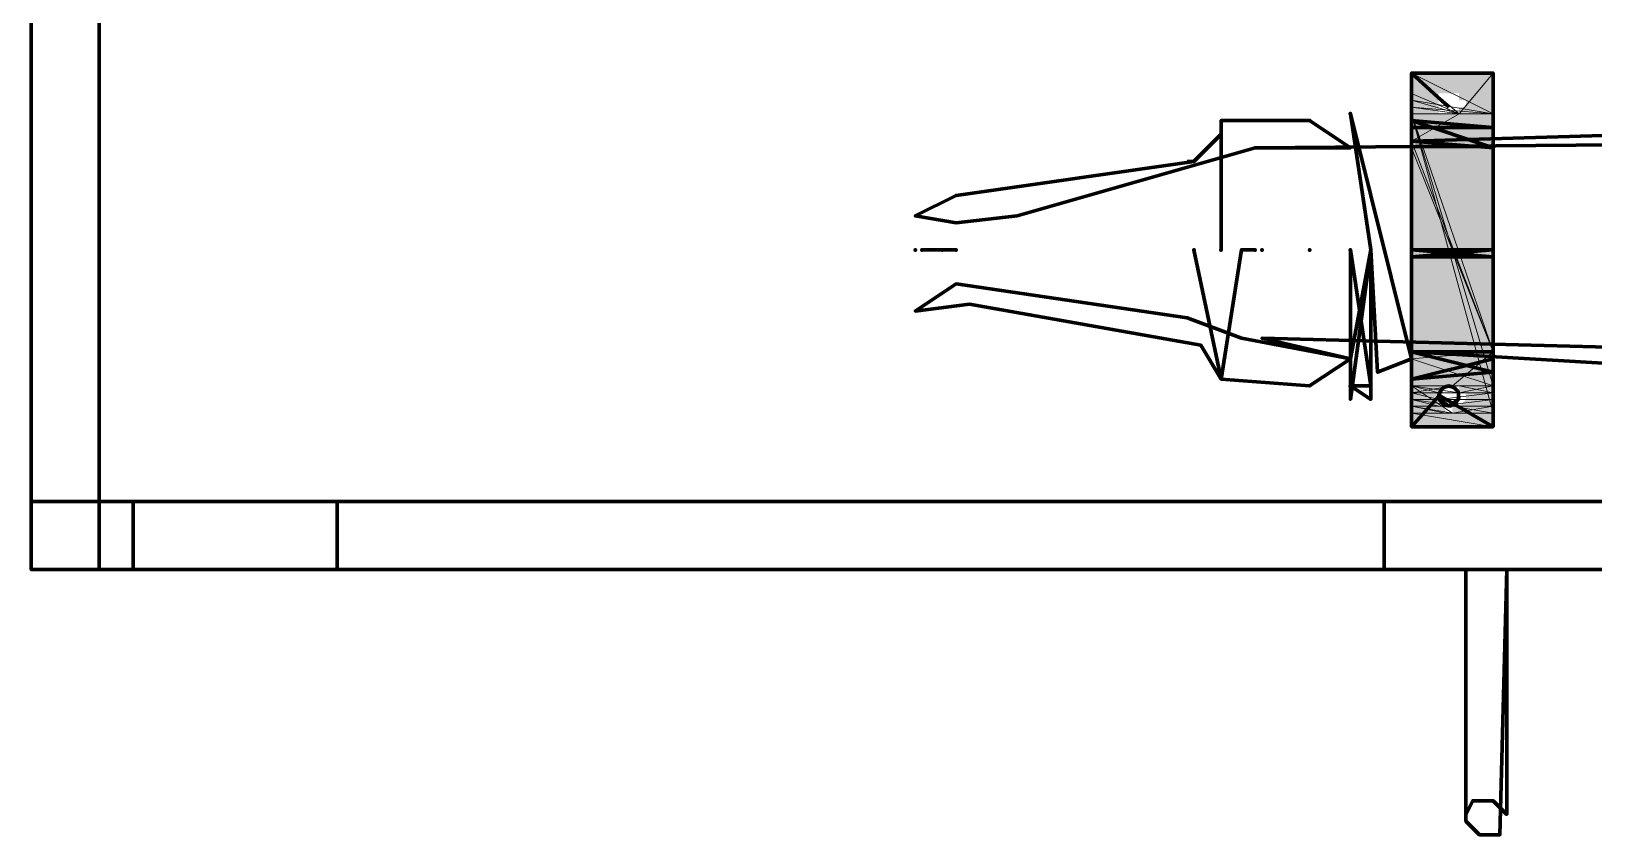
# Model space of a CAD drawing. Extents: x 0 to 1153, y 0 to 816.
# Drawn here: x 531.918 to 534.35, y 625.306 to 626.556 of the extents above; entities that cross this region are included whole.
import ezdxf

# ---------------------------------------------------------------- set-up
doc = ezdxf.new("R2010")
doc.units = 0
doc.header["$MEASUREMENT"] = 0
doc.layers.add('Hatch', color=7, linetype='Continuous')
doc.layers.add('PIPE', color=7, linetype='Continuous')

msp = doc.modelspace()

# ---------------------------------------------------------------- hatches: boundary and pattern name
at = {"layer": 'Hatch', "linetype": 'Continuous', "lineweight": 211}
for points in [[(534.1938, 626.491), (534.0668, 626.491), (534.0668, 626.4593), (534.1938, 626.4593)], [(534.1938, 626.3851), (534.0668, 626.3851), (534.0668, 626.3746), (534.1938, 626.3746)], [(534.1938, 626.3746), (534.0668, 626.3746), (534.0668, 626.0571), (534.1938, 626.0571)], [(534.1938, 626.2158), (534.0668, 626.2158), (534.0668, 626.2052), (534.1938, 626.2052)], [(534.1938, 626.0571), (534.0668, 626.0571), (534.0668, 626.0465), (534.1938, 626.0465)]]:
    msp.add_hatch(color=3, dxfattribs=at).paths.add_polyline_path(points, flags=0)
at = {"layer": 'Hatch', "linetype": 'Continuous', "lineweight": 0}
for points in [[(534.1091, 626.4593), (534.0668, 626.4593), (534.0668, 626.4487), (534.1091, 626.4487)], [(534.1938, 626.4593), (534.1408, 626.4593), (534.1408, 626.4487), (534.1938, 626.4487)], [(534.1091, 626.4487), (534.0668, 626.4487), (534.0668, 626.4381), (534.1091, 626.4381)], [(534.1091, 626.4381), (534.0668, 626.4381), (534.0668, 626.4275), (534.1091, 626.4275)], [(534.1938, 626.4381), (534.1408, 626.4381), (534.1408, 626.4275), (534.1938, 626.4275)], [(534.1938, 626.4487), (534.1514, 626.4487), (534.1514, 626.4381), (534.1938, 626.4381)], [(534.1938, 626.4275), (534.0668, 626.4275), (534.0668, 626.0041), (534.1938, 626.0041)], [(534.1938, 626.3851), (534.0668, 626.3851), (534.0668, 626.0465), (534.1938, 626.0465)], [(534.1196, 626.0041), (534.0668, 626.0041), (534.0668, 625.9936), (534.1091, 625.9936)], [(534.1091, 625.9936), (534.0668, 625.9936), (534.0668, 625.983), (534.1091, 625.983)], [(534.1938, 626.0041), (534.1408, 626.0041), (534.1408, 625.9936), (534.1938, 625.9936)], [(534.1938, 625.9936), (534.1514, 625.9936), (534.1514, 625.983), (534.1938, 625.983)], [(534.1091, 625.983), (534.0668, 625.983), (534.0668, 625.9724), (534.1091, 625.9724)], [(534.1196, 625.9724), (534.0668, 625.9724), (534.0668, 625.9618), (534.1196, 625.9618)], [(534.1938, 625.9724), (534.1303, 625.9724), (534.1303, 625.9618), (534.1938, 625.9618)], [(534.1938, 625.983), (534.1514, 625.983), (534.1408, 625.9724), (534.1938, 625.9724)], [(534.1938, 625.9618), (534.0668, 625.9618), (534.0668, 625.9406), (534.1938, 625.9406)]]:
    msp.add_hatch(color=3, dxfattribs=at).paths.add_polyline_path(points, flags=0)

# ---------------------------------------------------------------- linework, layer by layer
at = {"layer": 'Hatch', "color": 3, "linetype": 'Continuous', "lineweight": 211}
msp.add_line((533.7175, 626.3534), (533.728, 626.3534), dxfattribs=at)
for points in [[(531.9183, 625.7184), (531.9183, 627.3377), (531.9183, 625.7184), (536.7655, 625.7184)], [(532.0242, 627.3377), (532.0242, 625.7184), (536.6703, 625.7184), (532.0242, 625.7184), (532.0242, 627.3377), (536.6703, 627.3377), (532.0242, 627.3377), (532.0242, 627.3377), (532.0242, 627.2318), (536.6703, 627.2318), (536.6703, 627.3377), (532.0242, 627.3377), (532.0242, 627.2318), (536.6703, 627.2318), (536.6703, 627.3377)], [(533.9715, 626.0041), (534.0033, 625.983), (534.0033, 626.2158), (533.9715, 625.983), (533.9715, 626.2158), (534.0033, 626.0041)], [(534.0668, 626.2052), (534.1938, 626.2052), (534.0668, 626.2158), (534.0668, 626.2052), (534.0668, 626.2158), (534.1938, 626.2158), (534.1938, 626.2158)], [(534.1249, 625.9724), (534.1095, 625.9845), (534.1091, 625.9883), (534.0668, 625.9406), (534.1938, 625.9406), (534.1091, 625.9896), (534.1129, 625.9986), (534.1211, 626.0037), (534.1311, 626.0029), (534.1391, 625.9956), (534.1406, 625.9857), (534.1362, 625.9771), (534.1275, 625.9726), (534.1177, 625.9742), (534.1103, 625.9821), (534.1095, 625.9921), (534.1156, 626.0011), (534.1249, 626.0041), (534.1343, 626.0011), (534.14, 625.9933), (534.14, 625.9833), (534.1249, 625.9724)], [(531.9183, 625.8242), (531.9183, 625.7184), (536.7655, 625.7184), (531.9183, 625.7184), (531.9183, 625.8242), (536.7655, 625.8242)], [(536.6173, 625.8242), (536.6173, 625.7184), (532.0771, 625.7184), (536.6173, 625.7184), (536.6173, 625.8242), (532.0771, 625.8242), (532.0771, 625.7184), (536.6173, 625.7184), (532.0771, 625.7184), (532.0771, 625.8242), (536.6173, 625.8242), (532.0771, 625.8242), (536.6173, 625.8242), (536.6173, 625.7184)], [(534.0244, 625.8242), (534.0244, 625.7184), (532.3945, 625.7184), (534.0244, 625.7184), (534.0244, 625.8242), (532.3945, 625.8242), (532.3945, 625.7184), (534.0244, 625.7184), (532.3945, 625.7184), (532.3945, 625.8242), (534.0244, 625.8242), (532.3945, 625.8242), (534.0244, 625.8242), (534.0244, 625.7184)], [(534.1514, 625.4644), (534.1514, 625.7184), (534.2149, 625.7184), (534.1514, 625.7184), (534.2149, 625.7184), (534.2149, 625.3374), (534.1938, 625.3586), (534.162, 625.3586), (534.1514, 625.3374), (534.1514, 625.4644), (534.1514, 625.3268), (534.1726, 625.3057), (534.2043, 625.3057), (534.2149, 625.7184), (534.1514, 625.7184)]]:
    msp.add_lwpolyline(points, close=True, dxfattribs=at)
at = {"layer": 'Hatch', "color": 3, "linetype": 'Continuous', "lineweight": 0}
msp.add_lwpolyline([(534.1938, 626.4275), (534.1408, 626.4275), (534.1938, 626.4275), (534.0668, 626.4275), (534.1408, 626.4275), (534.1938, 626.4275), (534.1408, 626.4275), (534.1938, 626.4275), (534.1408, 626.4275), (534.1938, 626.4275), (534.1408, 626.4275), (534.0668, 626.4381), (534.1938, 626.4275), (534.1408, 626.4275), (534.0668, 626.4487), (534.1408, 626.4275), (534.1938, 626.4275), (534.1408, 626.4275), (534.1938, 626.4275), (534.1408, 626.4275), (534.0668, 626.4593), (534.1408, 626.4275), (534.0668, 626.491), (534.1938, 626.4275), (534.0668, 626.491), (534.1938, 626.4275), (534.0668, 626.4275), (534.1938, 626.0041), (534.0668, 626.0465), (534.1938, 626.0571), (534.0668, 626.0571), (534.1938, 626.0571), (534.0668, 626.0465), (534.1938, 626.0571), (534.0668, 626.4275), (534.1938, 625.9618), (534.1303, 625.9618), (534.1938, 625.9618), (534.1303, 625.9618), (534.1938, 625.9724), (534.1196, 625.9724), (534.0668, 625.9724), (534.1196, 625.9724), (534.0668, 625.9724), (534.1408, 625.9724), (534.1938, 625.9724), (534.1196, 625.9724), (534.0668, 625.9724), (534.1196, 625.9724), (534.0668, 625.9724), (534.1196, 625.9724), (534.0668, 625.9724), (534.1303, 625.9724), (534.1938, 625.9724), (534.1408, 625.9724), (534.1938, 625.9724), (534.1408, 625.9724), (534.1938, 625.9724), (534.1091, 625.9724), (534.1938, 625.9724), (534.1408, 625.9724), (534.1938, 625.9724), (534.1091, 625.9724), (534.1938, 625.9724), (534.1408, 625.9724), (534.1938, 625.9724), (534.1408, 625.9724), (534.1938, 625.9724), (534.1091, 625.9724), (534.1938, 625.983), (534.1091, 625.983), (534.1938, 625.9936), (534.1408, 625.9936), (534.1938, 625.9936), (534.1408, 625.9936), (534.1938, 625.9936), (534.1091, 625.9936), (534.1938, 625.9936), (534.1408, 625.9936), (534.1938, 625.9936), (534.1091, 625.9936), (534.1938, 625.9936), (534.1408, 625.9936), (534.1938, 625.9936), (534.1408, 625.9936), (534.1938, 626.0041), (534.1408, 626.0041), (534.0668, 626.0041), (534.1196, 626.0041), (534.0668, 626.0041), (534.1196, 626.0041), (534.0668, 626.0041), (534.1303, 626.0041), (534.1938, 626.0041), (534.1303, 626.0041), (534.1938, 626.0041), (534.1196, 626.0041), (534.0668, 626.0041), (534.1196, 626.0041), (534.0668, 626.0041), (534.1303, 626.0041), (534.1938, 626.0041), (534.1303, 626.0041), (534.1938, 626.0041), (534.1303, 626.0041), (534.1938, 626.0041), (534.1196, 626.0041), (534.0668, 626.0041), (534.1196, 626.0041), (534.0668, 626.0041), (534.1303, 626.0041), (534.1938, 626.0041), (534.1303, 626.0041), (534.1938, 626.0041), (534.1303, 626.0041), (534.1938, 626.0571), (534.0668, 626.3851), (534.1938, 626.3746), (534.0668, 626.3851), (534.1938, 626.3746), (534.0668, 626.3746), (534.1938, 626.0571), (534.0668, 626.0571), (534.0668, 626.0041), (534.0668, 626.4275), (534.1408, 626.4275), (534.0668, 626.4275), (534.1408, 626.4275), (534.0668, 626.3851), (534.1938, 626.3746), (534.0668, 626.3746), (534.1938, 626.0571), (534.1938, 626.0041), (534.1938, 626.4275), (534.1408, 626.4275), (534.1938, 626.4275), (534.1408, 626.4275), (534.1938, 626.4275), (534.1408, 626.4275), (534.0668, 626.4275), (534.1408, 626.4275), (534.0668, 626.4275), (534.1408, 626.4275), (534.0668, 626.4275), (534.1408, 626.4275), (534.1938, 626.4275), (534.1408, 626.4275), (534.1938, 626.4275), (534.1408, 626.4275), (534.0668, 626.4275), (534.1408, 626.4275), (534.0668, 626.4275), (534.1408, 626.4275), (534.1938, 626.4275), (534.1408, 626.4275), (534.1938, 626.4275), (534.1408, 626.4275), (534.0668, 626.4275), (534.1408, 626.4275), (534.0668, 626.4275), (534.1408, 626.4275), (534.0668, 626.4275), (534.1408, 626.4275), (534.1938, 626.4275), (534.1408, 626.4275), (534.1938, 626.4275), (534.1408, 626.4275), (534.0668, 626.4275), (534.1408, 626.4275), (534.0668, 626.3851), (534.0668, 626.0571), (534.0668, 626.3746), (534.0668, 626.4275), (534.1408, 626.4275), (534.1938, 626.4275), (534.1408, 626.4275), (534.1938, 626.4275), (534.1408, 626.4275), (534.1938, 626.4275), (534.1408, 626.4275), (534.0668, 626.4381), (534.1408, 626.4275), (534.0668, 626.4381), (534.1408, 626.4275), (534.1938, 626.4275), (534.1408, 626.4275), (534.0668, 626.4381), (534.1408, 626.4275), (534.1938, 626.4275), (534.1408, 626.4275), (534.0668, 626.4487), (534.1938, 626.4275), (534.1408, 626.4275), (534.0668, 626.4487), (534.1938, 626.4275), (534.1408, 626.4275), (534.1938, 626.4275), (534.1408, 626.4275), (534.1938, 626.4275), (534.1408, 626.4275), (534.0668, 626.4593), (534.1408, 626.4275), (534.0668, 626.4593), (534.1408, 626.4275), (534.1938, 626.4275), (534.1408, 626.4275), (534.1938, 626.4275), (534.1408, 626.4275), (534.0668, 626.4593), (534.1408, 626.4275), (534.1938, 626.4275), (534.1408, 626.4275), (534.1938, 626.4275), (534.1408, 626.4275), (534.1938, 626.4275), (534.1408, 626.4275), (534.0668, 626.4593), (534.1408, 626.4275), (534.0668, 626.4593), (534.1408, 626.4275), (534.0668, 626.4593), (534.1408, 626.4275), (534.1938, 626.4275), (534.1408, 626.4275), (534.1938, 626.4275), (534.1408, 626.4275), (534.0668, 626.4593), (534.1408, 626.4275), (534.0668, 626.4593), (534.1408, 626.4275), (534.1938, 626.4275), (534.1408, 626.4275), (534.1938, 626.4275), (534.1408, 626.4275), (534.1938, 626.4275), (534.1408, 626.4275), (534.0668, 626.4593), (534.1408, 626.4275), (534.0668, 626.4593), (534.1408, 626.4275), (534.0668, 626.4593), (534.1408, 626.4275), (534.0668, 626.491), (534.1408, 626.4275), (534.1938, 626.4275), (534.1408, 626.4275), (534.1938, 626.4275), (534.1408, 626.4275), (534.1938, 626.491), (534.1938, 626.4275), (534.1938, 626.0571), (534.1938, 626.3746)], dxfattribs=at)
at = {"layer": 'Hatch', "color": 3, "linetype": 'Continuous', "lineweight": 211}
for points in [[(534.1249, 626.4381), (534.0668, 626.491), (534.0668, 625.9406), (534.0668, 626.491), (534.1938, 626.491), (534.1938, 625.9406), (534.1938, 626.491), (534.0668, 626.491)], [(535.0722, 626.0465), (533.8339, 626.0782), (533.9715, 626.0465), (533.908, 626.0041), (533.7704, 626.0148), (533.7387, 626.0676), (533.3788, 626.1311), (533.2942, 626.1206), (533.3577, 626.1629), (533.7175, 626.11), (533.8022, 626.0782), (533.9715, 626.0465), (534.0033, 626.2158), (533.9715, 626.4275), (534.0668, 626.0465), (534.0138, 626.0253), (534.0033, 626.2158), (533.9715, 626.4275), (534.0033, 626.2158), (533.9715, 626.4275), (534.0033, 626.2158), (533.9715, 626.4275)], [(533.9715, 626.3746), (533.8233, 626.3746), (533.4529, 626.2687), (533.3577, 626.2581), (533.2942, 626.2687), (533.3577, 626.3005), (533.728, 626.3534), (533.7704, 626.3957), (533.7704, 626.2158), (533.7704, 626.4169), (533.908, 626.4169), (533.9715, 626.3746), (533.8233, 626.3746), (535.0722, 626.3851)], [(533.908, 626.4169), (533.908, 626.4169), (533.908, 626.4169)], [(534.7864, 626.4063), (534.0668, 626.3851), (534.1938, 626.3746), (534.0668, 626.4169), (534.1938, 626.4063), (534.0668, 626.4063), (534.0668, 626.0571), (534.1938, 626.0253), (534.0668, 626.0148), (534.1938, 626.0465), (534.1938, 626.3851), (534.1938, 626.0571), (534.0668, 626.0571), (534.7864, 626.0148)], [(533.3048, 626.2158), (533.3577, 626.2158)], [(533.728, 626.2158), (533.7704, 626.0148), (533.8022, 626.2158), (533.8233, 626.2158)], [(533.908, 626.2158), (533.908, 626.2158), (533.908, 626.2158)], [(532.0771, 625.8242), (532.0771, 625.7184), (532.0771, 625.8242)], [(532.3945, 625.8242), (532.3945, 625.7184), (532.3945, 625.8242)]]:
    msp.add_lwpolyline(points, dxfattribs=at)
at = {"layer": 'Hatch', "color": 3, "linetype": 'Continuous', "lineweight": 0}
for points in [[(534.1938, 626.2052), (534.0668, 626.2158), (534.1938, 626.2052), (534.0668, 626.2158), (534.1938, 626.2052)], [(534.0668, 625.9406), (534.1938, 625.9406), (534.0668, 625.9618), (534.1938, 625.9618), (534.0668, 625.9618), (534.1196, 625.9618), (534.0668, 625.9724), (534.1303, 625.9618), (534.1938, 625.9618), (534.1303, 625.9724), (534.1938, 625.9724), (534.1303, 625.9724), (534.1938, 625.9724), (534.1196, 625.9724), (534.0668, 625.9724), (534.0668, 625.983), (534.1408, 625.9724), (534.1938, 625.9724), (534.1938, 625.9724), (534.1938, 625.983), (534.1091, 625.9724), (534.0668, 625.983), (534.1514, 625.983), (534.1938, 625.983), (534.1938, 625.9936), (534.1091, 625.983), (534.0668, 625.9936), (534.1091, 625.9936), (534.0668, 626.0041), (534.1408, 625.9936), (534.1938, 625.9936), (534.1408, 626.0041), (534.1938, 626.0041), (534.1303, 626.0041), (534.0668, 625.9936), (534.0668, 625.9406), (534.0668, 626.0041), (534.1303, 625.9618), (534.0668, 625.9618), (534.1303, 625.9618), (534.0668, 625.9618), (534.1303, 625.9618), (534.0668, 625.9618)]]:
    msp.add_lwpolyline(points, close=True, dxfattribs=at)
at = {"layer": 'Hatch', "color": 3, "linetype": 'Continuous', "lineweight": 211}
for p in [(533.908, 626.4169), (533.9715, 626.4275), (533.2942, 626.2158), (533.3048, 626.2158), (533.3365, 626.2158), (533.3577, 626.2158), (533.3577, 626.2158), (533.728, 626.2158), (533.7704, 626.2158), (533.8022, 626.2158), (533.8233, 626.2158), (533.8233, 626.2158), (533.8339, 626.2158), (533.908, 626.2158), (533.9715, 626.2158), (533.9715, 626.2158), (533.9715, 626.2158), (533.9715, 626.0041)]:
    msp.add_point(p, dxfattribs=at)
at = {"layer": 'PIPE', "color": 3, "linetype": 'Continuous', "lineweight": 211}
msp.add_line((534.0668, 626.2158), (534.1303, 626.2158), dxfattribs=at)

doc.saveas('drawing.dxf')
